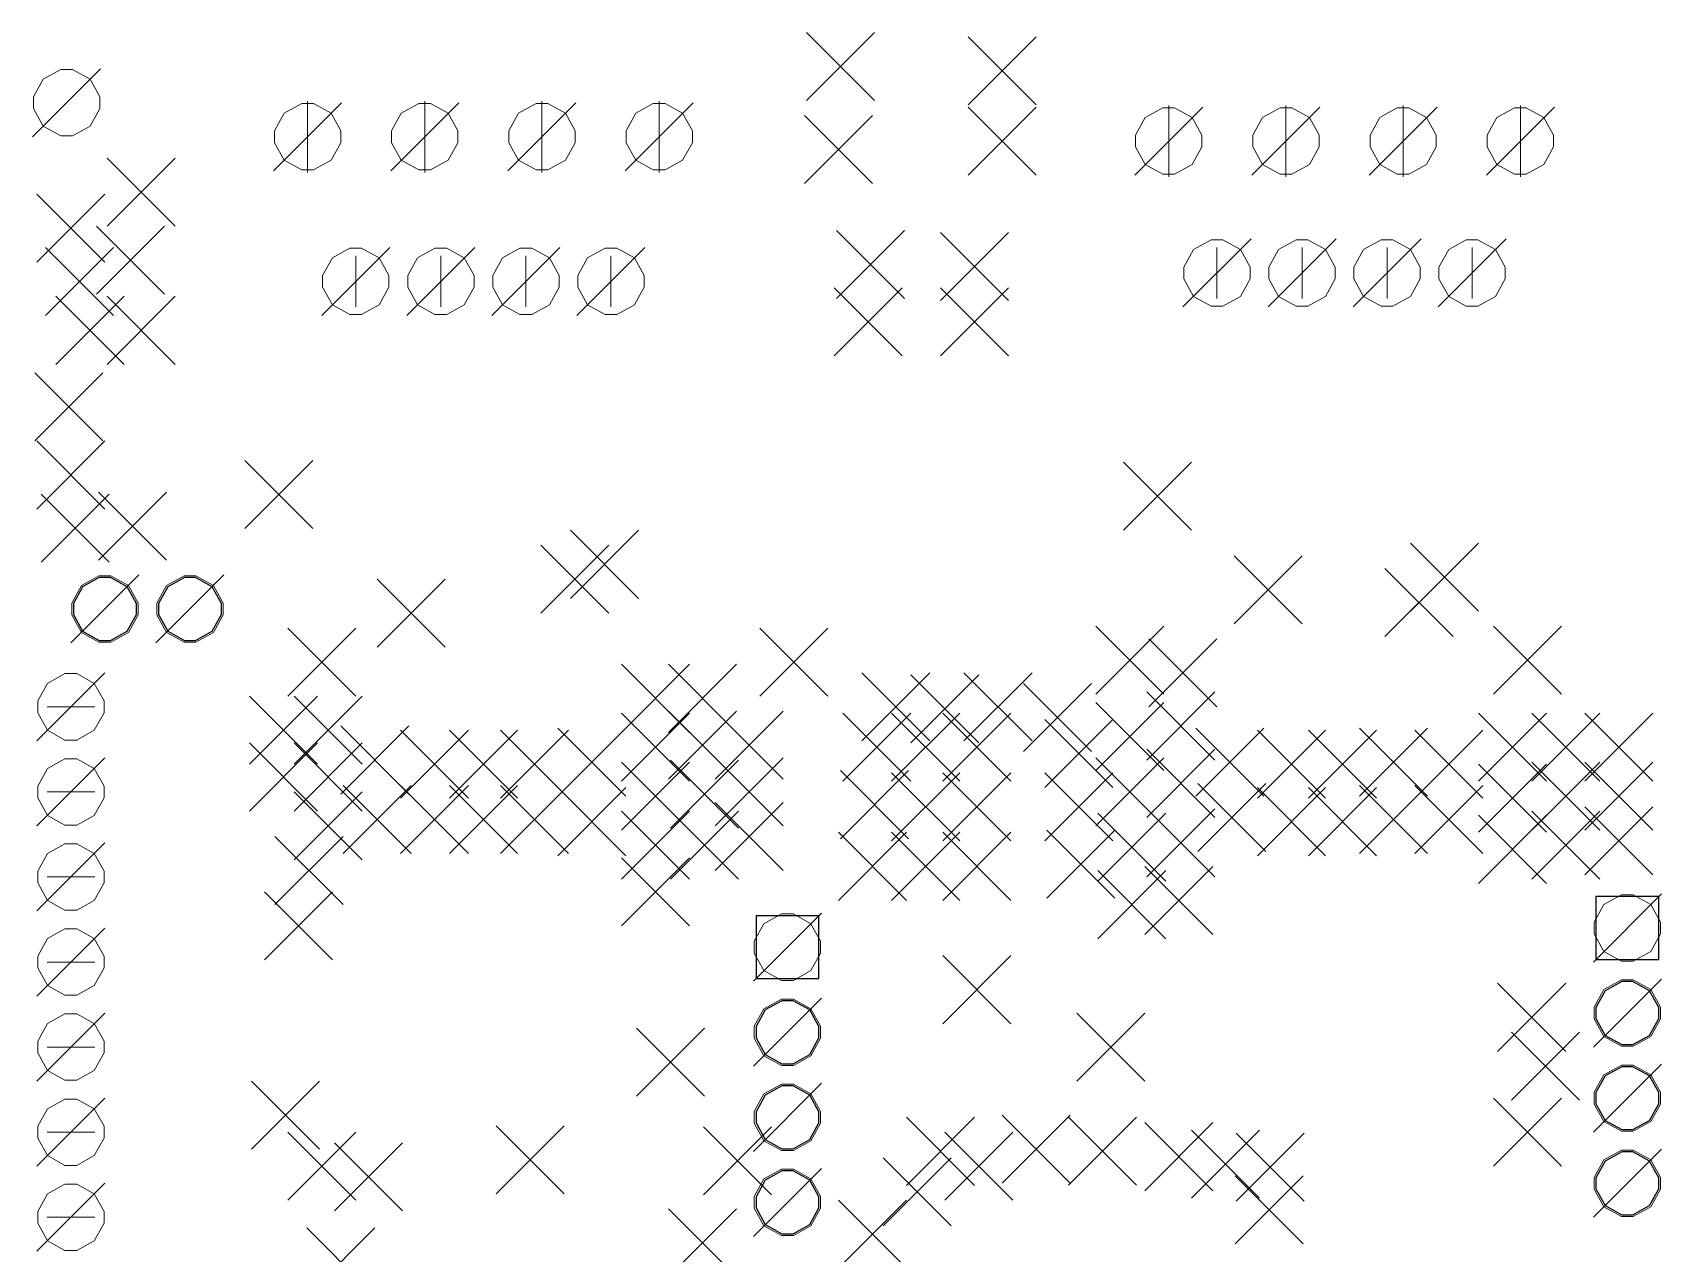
# Model space of a CAD drawing. Header units: millimetres. Extents: x 6 to 132, y 8 to 109.
# Drawn here: x 6.7 to 55.35, y 72.73 to 109.18 of the extents above; entities that cross this region are included whole.
import ezdxf

# ---------------------------------------------------------------- set-up
doc = ezdxf.new("R2010")
doc.units = ezdxf.units.MM
doc.layers.add('SLD-0', color=7, linetype='Continuous')

msp = doc.modelspace()

# ---------------------------------------------------------------- linework, layer by layer
at = {"layer": 'SLD-0', "color": 7, "lineweight": 0}
for p, q in [((29.818, 109.175), (31.851, 107.143)), ((29.818, 107.143), (31.851, 109.175)), ((34.645, 109.047), (36.677, 107.016)), ((34.645, 107.016), (36.677, 109.047)), ((6.704, 106.063), (8.737, 108.095)), ((7.545, 108.07), (7.02, 107.781)), ((7.721, 108.07), (7.545, 108.07)), ((7.895, 108.07), (7.721, 108.07)), ((8.42, 107.781), (7.895, 108.07)), ((7.02, 107.781), (6.73, 107.255)), ((8.711, 107.255), (8.42, 107.781)), ((6.73, 107.255), (6.73, 107.079)), ((6.73, 107.079), (6.73, 106.904)), ((8.711, 107.079), (8.711, 107.255)), ((8.711, 106.904), (8.711, 107.079)), ((13.9, 105.047), (15.933, 107.079)), ((14.741, 107.054), (14.216, 106.765)), ((14.917, 107.054), (14.741, 107.054)), ((14.917, 107.13), (14.917, 104.997)), ((15.091, 107.054), (14.917, 107.054)), ((15.616, 106.765), (15.091, 107.054)), ((17.4, 105.047), (19.433, 107.079)), ((18.241, 107.054), (17.716, 106.765)), ((18.416, 107.054), (18.241, 107.054)), ((18.416, 107.13), (18.416, 104.997)), ((18.591, 107.054), (18.416, 107.054)), ((19.116, 106.765), (18.591, 107.054)), ((20.901, 105.047), (22.932, 107.079)), ((21.74, 107.054), (21.215, 106.765)), ((21.916, 107.054), (21.74, 107.054)), ((21.916, 107.13), (21.916, 104.997)), ((22.091, 107.054), (21.916, 107.054)), ((22.616, 106.765), (22.091, 107.054)), ((24.401, 105.047), (26.432, 107.079)), ((25.24, 107.054), (24.715, 106.765)), ((25.417, 107.054), (25.24, 107.054)), ((25.417, 107.13), (25.417, 104.997)), ((25.592, 107.054), (25.417, 107.054)), ((26.117, 106.765), (25.592, 107.054)), ((6.73, 106.904), (7.02, 106.379)), ((8.42, 106.379), (8.711, 106.904)), ((14.216, 106.765), (13.926, 106.24)), ((15.907, 106.24), (15.616, 106.765)), ((17.716, 106.765), (17.427, 106.24)), ((19.407, 106.24), (19.116, 106.765)), ((21.215, 106.765), (20.926, 106.24)), ((22.907, 106.24), (22.616, 106.765)), ((24.715, 106.765), (24.426, 106.24)), ((26.407, 106.24), (26.117, 106.765)), ((29.755, 106.697), (31.787, 104.666)), ((29.755, 104.666), (31.787, 106.697)), ((34.645, 106.952), (36.677, 104.92)), ((34.645, 104.92), (36.677, 106.952)), ((39.619, 104.92), (41.65, 106.952)), ((39.933, 106.637), (39.643, 106.112)), ((40.458, 106.926), (39.933, 106.637)), ((40.634, 106.926), (40.458, 106.926)), ((40.634, 107.003), (40.634, 104.869)), ((40.809, 106.926), (40.634, 106.926)), ((41.334, 106.637), (40.809, 106.926)), ((41.625, 106.112), (41.334, 106.637)), ((43.118, 104.92), (45.15, 106.952)), ((43.433, 106.637), (43.144, 106.112)), ((43.958, 106.926), (43.433, 106.637)), ((44.134, 106.926), (43.958, 106.926)), ((44.134, 107.003), (44.134, 104.869)), ((44.31, 106.926), (44.134, 106.926)), ((44.835, 106.637), (44.31, 106.926)), ((45.125, 106.112), (44.835, 106.637)), ((46.618, 104.92), (48.65, 106.952)), ((46.933, 106.637), (46.644, 106.112)), ((47.458, 106.926), (46.933, 106.637)), ((47.634, 106.926), (47.458, 106.926)), ((47.634, 107.003), (47.634, 104.869)), ((47.808, 106.926), (47.634, 106.926)), ((48.333, 106.637), (47.808, 106.926)), ((48.624, 106.112), (48.333, 106.637)), ((50.118, 104.92), (52.151, 106.952)), ((50.433, 106.637), (50.144, 106.112)), ((50.958, 106.926), (50.433, 106.637)), ((51.134, 106.926), (50.958, 106.926)), ((51.134, 107.003), (51.134, 104.869)), ((51.308, 106.926), (51.134, 106.926)), ((51.834, 106.637), (51.308, 106.926)), ((52.124, 106.112), (51.834, 106.637)), ((7.02, 106.379), (7.545, 106.088)), ((7.545, 106.088), (7.721, 106.088)), ((7.721, 106.088), (7.895, 106.088)), ((7.895, 106.088), (8.42, 106.379)), ((13.926, 106.24), (13.926, 106.063)), ((13.926, 106.063), (13.926, 105.888)), ((15.907, 106.063), (15.907, 106.24)), ((15.907, 105.888), (15.907, 106.063)), ((17.427, 106.24), (17.427, 106.063)), ((17.427, 106.063), (17.427, 105.888)), ((19.407, 106.063), (19.407, 106.24)), ((19.407, 105.888), (19.407, 106.063)), ((20.926, 106.24), (20.926, 106.063)), ((20.926, 106.063), (20.926, 105.888)), ((22.907, 106.063), (22.907, 106.24)), ((22.907, 105.888), (22.907, 106.063)), ((24.426, 106.24), (24.426, 106.063)), ((24.426, 106.063), (24.426, 105.888)), ((26.407, 106.063), (26.407, 106.24)), ((26.407, 105.888), (26.407, 106.063)), ((39.643, 106.112), (39.643, 105.935)), ((41.625, 105.935), (41.625, 106.112)), ((43.144, 106.112), (43.144, 105.935)), ((45.125, 105.935), (45.125, 106.112)), ((46.644, 106.112), (46.644, 105.935)), ((48.624, 105.935), (48.624, 106.112)), ((50.144, 106.112), (50.144, 105.935)), ((52.124, 105.935), (52.124, 106.112)), ((13.926, 105.888), (14.216, 105.364)), ((15.616, 105.364), (15.907, 105.888)), ((17.427, 105.888), (17.716, 105.364)), ((19.116, 105.364), (19.407, 105.888)), ((20.926, 105.888), (21.215, 105.364)), ((22.616, 105.364), (22.907, 105.888)), ((24.426, 105.888), (24.715, 105.364)), ((26.117, 105.364), (26.407, 105.888)), ((39.643, 105.935), (39.643, 105.762)), ((39.643, 105.762), (39.933, 105.237)), ((41.334, 105.237), (41.625, 105.762)), ((41.625, 105.762), (41.625, 105.935)), ((43.144, 105.935), (43.144, 105.762)), ((43.144, 105.762), (43.433, 105.237)), ((44.835, 105.237), (45.125, 105.762)), ((45.125, 105.762), (45.125, 105.935)), ((46.644, 105.935), (46.644, 105.762)), ((46.644, 105.762), (46.933, 105.237)), ((48.333, 105.237), (48.624, 105.762)), ((48.624, 105.762), (48.624, 105.935)), ((50.144, 105.935), (50.144, 105.762)), ((50.144, 105.762), (50.433, 105.237)), ((51.834, 105.237), (52.124, 105.762)), ((52.124, 105.762), (52.124, 105.935)), ((8.927, 105.428), (10.96, 103.396)), ((8.927, 103.396), (10.96, 105.428)), ((14.216, 105.364), (14.741, 105.073)), ((14.741, 105.073), (14.917, 105.073)), ((14.917, 105.073), (15.091, 105.073)), ((15.091, 105.073), (15.616, 105.364)), ((17.716, 105.364), (18.241, 105.073)), ((18.241, 105.073), (18.416, 105.073)), ((18.416, 105.073), (18.591, 105.073)), ((18.591, 105.073), (19.116, 105.364)), ((21.215, 105.364), (21.74, 105.073)), ((21.74, 105.073), (21.916, 105.073)), ((21.916, 105.073), (22.091, 105.073)), ((22.091, 105.073), (22.616, 105.364)), ((24.715, 105.364), (25.24, 105.073)), ((25.24, 105.073), (25.417, 105.073)), ((25.417, 105.073), (25.592, 105.073)), ((25.592, 105.073), (26.117, 105.364)), ((39.933, 105.237), (40.458, 104.946)), ((40.809, 104.946), (41.334, 105.237)), ((43.433, 105.237), (43.958, 104.946)), ((44.31, 104.946), (44.835, 105.237)), ((46.933, 105.237), (47.458, 104.946)), ((47.808, 104.946), (48.333, 105.237)), ((50.433, 105.237), (50.958, 104.946)), ((51.308, 104.946), (51.834, 105.237)), ((40.458, 104.946), (40.634, 104.946)), ((40.634, 104.946), (40.809, 104.946)), ((43.958, 104.946), (44.134, 104.946)), ((44.134, 104.946), (44.31, 104.946)), ((47.458, 104.946), (47.634, 104.946)), ((47.634, 104.946), (47.808, 104.946)), ((50.958, 104.946), (51.134, 104.946)), ((51.134, 104.946), (51.308, 104.946)), ((6.831, 104.348), (8.864, 102.317)), ((6.831, 102.317), (8.864, 104.348)), ((8.61, 103.396), (10.641, 101.364)), ((8.61, 101.364), (10.641, 103.396)), ((30.708, 103.269), (32.739, 101.238)), ((30.708, 101.238), (32.739, 103.269)), ((33.818, 103.206), (35.851, 101.173)), ((33.818, 101.173), (35.851, 103.206)), ((7.086, 102.76), (9.117, 100.729)), ((7.086, 100.729), (9.117, 102.76)), ((15.34, 100.729), (17.373, 102.76)), ((16.181, 102.736), (15.656, 102.446)), ((16.356, 102.736), (16.181, 102.736)), ((16.531, 102.736), (16.356, 102.736)), ((17.056, 102.446), (16.531, 102.736)), ((17.88, 100.729), (19.913, 102.76)), ((18.721, 102.736), (18.196, 102.446)), ((18.897, 102.736), (18.721, 102.736)), ((19.072, 102.736), (18.897, 102.736)), ((19.597, 102.446), (19.072, 102.736)), ((20.421, 100.729), (22.452, 102.76)), ((21.26, 102.736), (20.735, 102.446)), ((21.437, 102.736), (21.26, 102.736)), ((21.612, 102.736), (21.437, 102.736)), ((22.137, 102.446), (21.612, 102.736)), ((22.961, 100.729), (24.992, 102.76)), ((23.8, 102.736), (23.275, 102.446)), ((23.976, 102.736), (23.8, 102.736)), ((24.151, 102.736), (23.976, 102.736)), ((24.677, 102.446), (24.151, 102.736)), ((41.059, 100.983), (43.09, 103.015)), ((41.373, 102.7), (41.083, 102.175)), ((41.898, 102.989), (41.373, 102.7)), ((42.074, 102.989), (41.898, 102.989)), ((42.249, 102.989), (42.074, 102.989)), ((42.074, 102.76), (42.074, 101.238)), ((42.774, 102.7), (42.249, 102.989)), ((43.065, 102.175), (42.774, 102.7)), ((43.598, 100.983), (45.63, 103.015)), ((43.913, 102.7), (43.623, 102.175)), ((44.438, 102.989), (43.913, 102.7)), ((44.614, 102.989), (44.438, 102.989)), ((44.789, 102.989), (44.614, 102.989)), ((44.614, 102.76), (44.614, 101.238)), ((45.314, 102.7), (44.789, 102.989)), ((45.605, 102.175), (45.314, 102.7)), ((46.138, 100.983), (48.171, 103.015)), ((46.452, 102.7), (46.163, 102.175)), ((46.977, 102.989), (46.452, 102.7)), ((47.154, 102.989), (46.977, 102.989)), ((47.329, 102.989), (47.154, 102.989)), ((47.154, 102.76), (47.154, 101.238)), ((47.854, 102.7), (47.329, 102.989)), ((48.145, 102.175), (47.854, 102.7)), ((48.678, 100.983), (50.71, 103.015)), ((48.993, 102.7), (48.704, 102.175)), ((49.518, 102.989), (48.993, 102.7)), ((49.693, 102.989), (49.518, 102.989)), ((49.868, 102.989), (49.693, 102.989)), ((49.693, 102.76), (49.693, 101.238)), ((50.394, 102.7), (49.868, 102.989)), ((50.684, 102.175), (50.394, 102.7)), ((15.656, 102.446), (15.367, 101.921)), ((16.356, 102.507), (16.356, 100.983)), ((17.347, 101.921), (17.056, 102.446)), ((18.196, 102.446), (17.906, 101.921)), ((18.897, 102.507), (18.897, 100.983)), ((19.888, 101.921), (19.597, 102.446)), ((20.735, 102.446), (20.446, 101.921)), ((21.437, 102.507), (21.437, 100.983)), ((22.428, 101.921), (22.137, 102.446)), ((23.275, 102.446), (22.986, 101.921)), ((23.976, 102.507), (23.976, 100.983)), ((24.967, 101.921), (24.677, 102.446)), ((41.083, 102.175), (41.083, 102)), ((43.065, 102), (43.065, 102.175)), ((43.623, 102.175), (43.623, 102)), ((45.605, 102), (45.605, 102.175)), ((46.163, 102.175), (46.163, 102)), ((48.145, 102), (48.145, 102.175)), ((48.704, 102.175), (48.704, 102)), ((50.684, 102), (50.684, 102.175)), ((15.367, 101.921), (15.367, 101.745)), ((15.367, 101.745), (15.367, 101.57)), ((17.347, 101.745), (17.347, 101.921)), ((17.347, 101.57), (17.347, 101.745)), ((17.906, 101.921), (17.906, 101.745)), ((17.906, 101.745), (17.906, 101.57)), ((19.888, 101.745), (19.888, 101.921)), ((19.888, 101.57), (19.888, 101.745)), ((20.446, 101.921), (20.446, 101.745)), ((20.446, 101.745), (20.446, 101.57)), ((22.428, 101.745), (22.428, 101.921)), ((22.428, 101.57), (22.428, 101.745)), ((22.986, 101.921), (22.986, 101.745)), ((22.986, 101.745), (22.986, 101.57)), ((24.967, 101.745), (24.967, 101.921)), ((24.967, 101.57), (24.967, 101.745)), ((41.083, 102), (41.083, 101.825)), ((41.083, 101.825), (41.373, 101.3)), ((42.774, 101.3), (43.065, 101.825)), ((43.065, 101.825), (43.065, 102)), ((43.623, 102), (43.623, 101.825)), ((43.623, 101.825), (43.913, 101.3)), ((45.314, 101.3), (45.605, 101.825)), ((45.605, 101.825), (45.605, 102)), ((46.163, 102), (46.163, 101.825)), ((46.163, 101.825), (46.452, 101.3)), ((47.854, 101.3), (48.145, 101.825)), ((48.145, 101.825), (48.145, 102)), ((48.704, 102), (48.704, 101.825)), ((48.704, 101.825), (48.993, 101.3)), ((50.394, 101.3), (50.684, 101.825)), ((50.684, 101.825), (50.684, 102)), ((7.403, 101.301), (9.435, 99.269)), ((7.403, 99.269), (9.435, 101.301)), ((8.927, 101.301), (10.96, 99.269)), ((8.927, 99.269), (10.96, 101.301)), ((15.367, 101.57), (15.656, 101.045)), ((17.056, 101.045), (17.347, 101.57)), ((17.906, 101.57), (18.196, 101.045)), ((19.597, 101.045), (19.888, 101.57)), ((20.446, 101.57), (20.735, 101.045)), ((22.137, 101.045), (22.428, 101.57)), ((22.986, 101.57), (23.275, 101.045)), ((24.677, 101.045), (24.967, 101.57)), ((30.643, 101.555), (32.676, 99.522)), ((30.643, 99.522), (32.676, 101.555)), ((33.818, 101.555), (35.851, 99.522)), ((33.818, 99.522), (35.851, 101.555)), ((41.373, 101.3), (41.898, 101.009)), ((42.249, 101.009), (42.774, 101.3)), ((43.913, 101.3), (44.438, 101.009)), ((44.789, 101.009), (45.314, 101.3)), ((46.452, 101.3), (46.977, 101.009)), ((47.329, 101.009), (47.854, 101.3)), ((48.993, 101.3), (49.518, 101.009)), ((49.868, 101.009), (50.394, 101.3)), ((15.656, 101.045), (16.181, 100.754)), ((16.181, 100.754), (16.356, 100.754)), ((16.356, 100.754), (16.531, 100.754)), ((16.531, 100.754), (17.056, 101.045)), ((18.196, 101.045), (18.721, 100.754)), ((18.721, 100.754), (18.897, 100.754)), ((18.897, 100.754), (19.072, 100.754)), ((19.072, 100.754), (19.597, 101.045)), ((20.735, 101.045), (21.26, 100.754)), ((21.26, 100.754), (21.437, 100.754)), ((21.437, 100.754), (21.612, 100.754)), ((21.612, 100.754), (22.137, 101.045)), ((23.275, 101.045), (23.8, 100.754)), ((23.8, 100.754), (23.976, 100.754)), ((23.976, 100.754), (24.151, 100.754)), ((24.151, 100.754), (24.677, 101.045)), ((41.898, 101.009), (42.074, 101.009)), ((42.074, 101.009), (42.249, 101.009)), ((44.438, 101.009), (44.614, 101.009)), ((44.614, 101.009), (44.789, 101.009)), ((46.977, 101.009), (47.154, 101.009)), ((47.154, 101.009), (47.329, 101.009)), ((49.518, 101.009), (49.693, 101.009)), ((49.693, 101.009), (49.868, 101.009)), ((6.768, 99.015), (8.8, 96.982)), ((6.768, 96.982), (8.8, 99.015)), ((6.831, 96.982), (8.864, 94.951)), ((6.831, 94.951), (8.864, 96.982)), ((13.038, 96.397), (15.07, 94.365)), ((13.038, 94.365), (15.07, 96.397)), ((39.28, 96.347), (41.312, 94.316)), ((39.28, 94.316), (41.312, 96.347)), ((6.959, 95.395), (8.99, 93.363)), ((6.959, 93.363), (8.99, 95.395)), ((8.673, 95.458), (10.705, 93.427)), ((8.673, 93.427), (10.705, 95.458)), ((22.771, 94.316), (24.802, 92.283)), ((22.771, 92.283), (24.802, 94.316)), ((47.853, 93.934), (49.885, 91.903)), ((47.853, 91.903), (49.885, 93.934)), ((21.88, 93.871), (23.913, 91.839)), ((21.88, 91.839), (23.913, 93.871)), ((42.583, 93.554), (44.614, 91.521)), ((42.583, 91.521), (44.614, 93.554)), ((7.848, 90.951), (9.879, 92.982)), ((8.687, 92.957), (8.162, 92.668)), ((8.864, 92.957), (8.687, 92.957)), ((9.039, 92.957), (8.864, 92.957)), ((9.564, 92.668), (9.039, 92.957)), ((10.388, 90.951), (12.42, 92.982)), ((11.227, 92.957), (10.702, 92.668)), ((11.403, 92.957), (11.227, 92.957)), ((11.578, 92.957), (11.403, 92.957)), ((12.103, 92.668), (11.578, 92.957)), ((47.09, 93.172), (49.123, 91.141)), ((47.09, 91.141), (49.123, 93.172)), ((8.162, 92.668), (7.873, 92.142)), ((9.854, 92.142), (9.564, 92.668)), ((10.702, 92.668), (10.412, 92.142)), ((12.394, 92.142), (12.103, 92.668)), ((16.991, 92.855), (19.024, 90.822)), ((16.991, 90.822), (19.024, 92.855)), ((7.873, 92.142), (7.873, 91.966)), ((7.873, 91.966), (7.873, 91.791)), ((9.854, 91.966), (9.854, 92.142)), ((9.854, 91.791), (9.854, 91.966)), ((10.412, 92.142), (10.412, 91.966)), ((10.412, 91.966), (10.412, 91.791)), ((12.394, 91.966), (12.394, 92.142)), ((12.394, 91.791), (12.394, 91.966)), ((7.873, 91.791), (8.162, 91.266)), ((9.564, 91.266), (9.854, 91.791)), ((10.412, 91.791), (10.702, 91.266)), ((12.103, 91.266), (12.394, 91.791)), ((38.454, 91.458), (40.487, 89.426)), ((38.454, 89.426), (40.487, 91.458)), ((50.329, 91.458), (52.361, 89.426)), ((50.329, 89.426), (52.361, 91.458)), ((8.162, 91.266), (8.687, 90.975)), ((8.687, 90.975), (8.864, 90.975)), ((8.864, 90.975), (9.039, 90.975)), ((9.039, 90.975), (9.564, 91.266)), ((10.702, 91.266), (11.227, 90.975)), ((11.227, 90.975), (11.403, 90.975)), ((11.403, 90.975), (11.578, 90.975)), ((11.578, 90.975), (12.103, 91.266)), ((14.325, 91.394), (16.356, 89.363)), ((14.325, 89.363), (16.356, 91.394)), ((28.422, 91.394), (30.453, 89.363)), ((28.422, 89.363), (30.453, 91.394)), ((40.042, 91.077), (42.074, 89.045)), ((40.042, 89.045), (42.074, 91.077)), ((6.831, 88.029), (8.864, 90.06)), ((7.672, 90.036), (7.146, 89.746)), ((7.848, 90.036), (7.672, 90.036)), ((8.023, 90.036), (7.848, 90.036)), ((8.548, 89.746), (8.023, 90.036)), ((24.293, 90.315), (26.326, 88.283)), ((24.293, 88.283), (26.326, 90.315)), ((25.691, 90.315), (27.723, 88.283)), ((25.691, 88.283), (27.723, 90.315)), ((31.47, 90.06), (33.502, 88.029)), ((31.47, 88.029), (33.502, 90.06)), ((32.93, 89.997), (34.962, 87.966)), ((32.93, 87.966), (34.962, 89.997)), ((34.517, 90.06), (36.55, 88.029)), ((34.517, 88.029), (36.55, 90.06)), ((7.146, 89.746), (6.857, 89.221)), ((8.839, 89.221), (8.548, 89.746)), ((36.296, 89.744), (38.328, 87.712)), ((36.296, 87.712), (38.328, 89.744)), ((6.857, 89.221), (6.857, 89.045)), ((6.857, 89.045), (6.857, 88.87)), ((7.137, 89.045), (8.559, 89.045)), ((8.839, 89.045), (8.839, 89.221)), ((8.839, 88.87), (8.839, 89.045)), ((13.181, 89.363), (15.214, 87.331)), ((13.181, 87.331), (15.214, 89.363)), ((14.515, 89.363), (16.547, 87.331)), ((14.515, 87.331), (16.547, 89.363)), ((38.454, 89.172), (40.487, 87.14)), ((38.454, 87.14), (40.487, 89.172)), ((39.978, 89.49), (42.011, 87.457)), ((39.978, 87.457), (42.011, 89.49)), ((6.857, 88.87), (7.146, 88.345)), ((8.548, 88.345), (8.839, 88.87)), ((24.293, 88.855), (26.326, 86.822)), ((24.293, 86.822), (26.326, 88.855)), ((25.691, 88.918), (27.723, 86.885)), ((25.691, 86.885), (27.723, 88.918)), ((27.088, 88.918), (29.121, 86.885)), ((27.088, 86.885), (29.121, 88.918)), ((30.898, 88.855), (32.93, 86.822)), ((30.898, 86.822), (32.93, 88.855)), ((32.359, 88.855), (34.39, 86.822)), ((32.359, 86.822), (34.39, 88.855)), ((33.883, 88.855), (35.915, 86.822)), ((33.883, 86.822), (35.915, 88.855)), ((36.93, 88.664), (38.963, 86.632)), ((36.93, 86.632), (38.963, 88.664)), ((49.885, 88.855), (51.916, 86.822)), ((49.885, 86.822), (51.916, 88.855)), ((51.472, 88.855), (53.504, 86.822)), ((51.472, 86.822), (53.504, 88.855)), ((53.06, 88.855), (55.091, 86.822)), ((53.06, 86.822), (55.091, 88.855)), ((7.146, 88.345), (7.672, 88.054)), ((7.672, 88.054), (7.848, 88.054)), ((7.848, 88.054), (8.023, 88.054)), ((8.023, 88.054), (8.548, 88.345)), ((15.912, 88.473), (17.943, 86.442)), ((15.912, 86.442), (17.943, 88.473)), ((17.69, 88.346), (19.722, 86.315)), ((17.69, 86.315), (19.722, 88.346)), ((19.151, 88.346), (21.183, 86.315)), ((19.151, 86.315), (21.183, 88.346)), ((20.675, 88.346), (22.706, 86.315)), ((20.675, 86.315), (22.706, 88.346)), ((22.389, 88.409), (24.422, 86.378)), ((22.389, 86.378), (24.422, 88.409)), ((41.439, 88.409), (43.472, 86.378)), ((41.439, 86.378), (43.472, 88.409)), ((43.28, 88.346), (45.313, 86.315)), ((43.28, 86.315), (45.313, 88.346)), ((44.804, 88.346), (46.837, 86.315)), ((44.804, 86.315), (46.837, 88.346)), ((46.328, 88.409), (48.361, 86.378)), ((46.328, 86.378), (48.361, 88.409)), ((47.979, 88.346), (50.012, 86.315)), ((47.979, 86.315), (50.012, 88.346)), ((13.181, 87.966), (15.214, 85.933)), ((13.181, 85.933), (15.214, 87.966)), ((14.515, 87.966), (16.547, 85.933)), ((14.515, 85.933), (16.547, 87.966)), ((39.978, 87.776), (42.011, 85.743)), ((39.978, 85.743), (42.011, 87.776)), ((6.831, 85.489), (8.864, 87.521)), ((7.146, 87.206), (6.857, 86.681)), ((7.672, 87.496), (7.146, 87.206)), ((7.848, 87.496), (7.672, 87.496)), ((8.023, 87.496), (7.848, 87.496)), ((8.548, 87.206), (8.023, 87.496)), ((8.839, 86.681), (8.548, 87.206)), ((24.293, 87.394), (26.326, 85.363)), ((24.293, 85.363), (26.326, 87.394)), ((25.754, 87.457), (27.787, 85.426)), ((25.754, 85.426), (27.787, 87.457)), ((27.088, 87.521), (29.121, 85.489)), ((27.088, 85.489), (29.121, 87.521)), ((30.835, 87.14), (32.866, 85.108)), ((30.835, 85.108), (32.866, 87.14)), ((32.359, 87.077), (34.39, 85.044)), ((32.359, 85.044), (34.39, 87.077)), ((33.883, 87.077), (35.915, 85.044)), ((33.883, 85.044), (35.915, 87.077)), ((36.93, 87.077), (38.963, 85.044)), ((36.93, 85.044), (38.963, 87.077)), ((38.454, 87.521), (40.487, 85.489)), ((38.454, 85.489), (40.487, 87.521)), ((49.885, 87.331), (51.916, 85.298)), ((49.885, 85.298), (51.916, 87.331)), ((51.472, 87.394), (53.504, 85.363)), ((51.472, 85.363), (53.504, 87.394)), ((53.06, 87.394), (55.091, 85.363)), ((53.06, 85.363), (55.091, 87.394)), ((6.857, 86.681), (6.857, 86.505)), ((8.839, 86.505), (8.839, 86.681)), ((15.976, 86.695), (18.008, 84.664)), ((15.976, 84.664), (18.008, 86.695)), ((17.69, 86.695), (19.722, 84.664)), ((17.69, 84.664), (19.722, 86.695)), ((19.151, 86.695), (21.183, 84.664)), ((19.151, 84.664), (21.183, 86.695)), ((20.675, 86.695), (22.706, 84.664)), ((20.675, 84.664), (22.706, 86.695)), ((22.389, 86.632), (24.422, 84.601)), ((22.389, 84.601), (24.422, 86.632)), ((41.503, 86.759), (43.535, 84.727)), ((41.503, 84.727), (43.535, 86.759)), ((43.28, 86.632), (45.313, 84.601)), ((43.28, 84.601), (45.313, 86.632)), ((44.804, 86.632), (46.837, 84.601)), ((44.804, 84.601), (46.837, 86.632)), ((46.328, 86.695), (48.361, 84.664)), ((46.328, 84.664), (48.361, 86.695)), ((47.979, 86.695), (50.012, 84.664)), ((47.979, 84.664), (50.012, 86.695)), ((6.857, 86.505), (6.857, 86.33)), ((6.857, 86.33), (7.146, 85.805)), ((7.137, 86.505), (8.559, 86.505)), ((8.548, 85.805), (8.839, 86.33)), ((8.839, 86.33), (8.839, 86.505)), ((14.515, 86.505), (16.547, 84.472)), ((14.515, 84.472), (16.547, 86.505)), ((27.088, 86.188), (29.121, 84.156)), ((27.088, 84.156), (29.121, 86.188)), ((7.146, 85.805), (7.672, 85.514)), ((8.023, 85.514), (8.548, 85.805)), ((24.293, 85.933), (26.326, 83.902)), ((24.293, 83.902), (26.326, 85.933)), ((25.754, 85.933), (27.787, 83.902)), ((25.754, 83.902), (27.787, 85.933)), ((38.518, 85.87), (40.55, 83.838)), ((38.518, 83.838), (40.55, 85.87)), ((39.978, 85.997), (42.011, 83.965)), ((39.978, 83.965), (42.011, 85.997)), ((49.885, 85.806), (51.916, 83.775)), ((49.885, 83.775), (51.916, 85.806)), ((51.472, 85.933), (53.504, 83.902)), ((51.472, 83.902), (53.504, 85.933)), ((53.06, 86.06), (55.091, 84.029)), ((53.06, 84.029), (55.091, 86.06)), ((7.672, 85.514), (7.848, 85.514)), ((7.848, 85.514), (8.023, 85.514)), ((13.943, 85.171), (15.976, 83.14)), ((13.943, 83.14), (15.976, 85.171)), ((30.772, 85.298), (32.803, 83.267)), ((30.772, 83.267), (32.803, 85.298)), ((32.359, 85.298), (34.39, 83.267)), ((32.359, 83.267), (34.39, 85.298)), ((33.883, 85.298), (35.915, 83.267)), ((33.883, 83.267), (35.915, 85.298)), ((36.993, 85.363), (39.026, 83.33)), ((36.993, 83.33), (39.026, 85.363)), ((6.831, 82.95), (8.864, 84.981)), ((7.146, 84.667), (6.857, 84.142)), ((7.672, 84.956), (7.146, 84.667)), ((7.848, 84.956), (7.672, 84.956)), ((8.023, 84.956), (7.848, 84.956)), ((8.548, 84.667), (8.023, 84.956)), ((8.839, 84.142), (8.548, 84.667)), ((24.293, 84.537), (26.326, 82.505)), ((24.293, 82.505), (26.326, 84.537)), ((38.518, 84.156), (40.55, 82.123)), ((38.518, 82.123), (40.55, 84.156)), ((39.915, 84.282), (41.947, 82.251)), ((39.915, 82.251), (41.947, 84.282)), ((6.857, 84.142), (6.857, 83.965)), ((6.857, 83.965), (6.857, 83.79)), ((6.857, 83.79), (7.146, 83.265)), ((7.137, 83.965), (8.559, 83.965)), ((8.548, 83.265), (8.839, 83.79)), ((8.839, 83.965), (8.839, 84.142)), ((8.839, 83.79), (8.839, 83.965)), ((7.146, 83.265), (7.672, 82.974)), ((8.023, 82.974), (8.548, 83.265)), ((13.626, 83.52), (15.659, 81.489)), ((13.626, 81.489), (15.659, 83.52)), ((53.314, 81.426), (55.346, 83.457)), ((54.153, 83.432), (53.628, 83.143)), ((54.329, 83.432), (54.153, 83.432)), ((54.504, 83.432), (54.329, 83.432)), ((55.029, 83.143), (54.504, 83.432)), ((7.672, 82.974), (7.848, 82.974)), ((7.848, 82.974), (8.023, 82.974)), ((28.231, 80.854), (30.263, 82.885)), ((29.071, 82.86), (28.546, 82.571)), ((29.248, 82.86), (29.071, 82.86)), ((29.423, 82.86), (29.248, 82.86)), ((29.948, 82.571), (29.423, 82.86)), ((53.628, 83.143), (53.338, 82.617)), ((55.32, 82.617), (55.029, 83.143)), ((6.831, 80.409), (8.864, 82.441)), ((7.672, 82.415), (7.146, 82.126)), ((7.848, 82.415), (7.672, 82.415)), ((8.023, 82.415), (7.848, 82.415)), ((8.548, 82.126), (8.023, 82.415)), ((28.546, 82.571), (28.257, 82.046)), ((30.238, 82.046), (29.948, 82.571)), ((53.338, 82.617), (53.338, 82.441)), ((53.338, 82.441), (53.338, 82.266)), ((53.338, 82.266), (53.628, 81.741)), ((55.029, 81.741), (55.32, 82.266)), ((55.32, 82.441), (55.32, 82.617)), ((55.32, 82.266), (55.32, 82.441)), ((7.146, 82.126), (6.857, 81.601)), ((8.839, 81.601), (8.548, 82.126)), ((28.257, 82.046), (28.257, 81.869)), ((28.257, 81.869), (28.257, 81.694)), ((30.238, 81.869), (30.238, 82.046)), ((30.238, 81.694), (30.238, 81.869)), ((53.628, 81.741), (54.153, 81.45)), ((54.504, 81.45), (55.029, 81.741)), ((6.857, 81.601), (6.857, 81.426)), ((6.857, 81.426), (6.857, 81.25)), ((6.857, 81.25), (7.146, 80.726)), ((7.137, 81.426), (8.559, 81.426)), ((8.548, 80.726), (8.839, 81.25)), ((8.839, 81.426), (8.839, 81.601)), ((8.839, 81.25), (8.839, 81.426)), ((28.257, 81.694), (28.546, 81.169)), ((29.948, 81.169), (30.238, 81.694)), ((33.883, 81.616), (35.915, 79.583)), ((33.883, 79.583), (35.915, 81.616)), ((54.153, 81.45), (54.329, 81.45)), ((54.329, 81.45), (54.504, 81.45)), ((28.546, 81.169), (29.071, 80.878)), ((29.071, 80.878), (29.248, 80.878)), ((29.248, 80.878), (29.423, 80.878)), ((29.423, 80.878), (29.948, 81.169)), ((50.455, 80.79), (52.488, 78.758)), ((50.455, 78.758), (52.488, 80.79)), ((53.314, 78.884), (55.346, 80.917)), ((54.153, 80.892), (53.628, 80.603)), ((54.329, 80.892), (54.153, 80.892)), ((54.504, 80.892), (54.329, 80.892)), ((55.029, 80.603), (54.504, 80.892)), ((7.146, 80.726), (7.672, 80.435)), ((7.672, 80.435), (7.848, 80.435)), ((7.848, 80.435), (8.023, 80.435)), ((8.023, 80.435), (8.548, 80.726)), ((28.231, 78.314), (30.263, 80.345)), ((29.071, 80.32), (28.546, 80.031)), ((29.248, 80.32), (29.071, 80.32)), ((29.423, 80.32), (29.248, 80.32)), ((29.948, 80.031), (29.423, 80.32)), ((53.628, 80.603), (53.338, 80.078)), ((55.32, 80.078), (55.029, 80.603)), ((6.831, 77.869), (8.864, 79.901)), ((7.672, 79.875), (7.146, 79.586)), ((7.848, 79.875), (7.672, 79.875)), ((8.023, 79.875), (7.848, 79.875)), ((8.548, 79.586), (8.023, 79.875)), ((28.546, 80.031), (28.257, 79.506)), ((30.238, 79.506), (29.948, 80.031)), ((37.884, 79.901), (39.915, 77.869)), ((37.884, 77.869), (39.915, 79.901)), ((53.338, 80.078), (53.338, 79.901)), ((53.338, 79.901), (53.338, 79.726)), ((55.32, 79.901), (55.32, 80.078)), ((55.32, 79.726), (55.32, 79.901)), ((7.146, 79.586), (6.857, 79.061)), ((8.839, 79.061), (8.548, 79.586)), ((24.739, 79.456), (26.771, 77.425)), ((24.739, 77.425), (26.771, 79.456)), ((28.257, 79.506), (28.257, 79.33)), ((28.257, 79.33), (28.257, 79.155)), ((30.238, 79.33), (30.238, 79.506)), ((30.238, 79.155), (30.238, 79.33)), ((50.869, 79.33), (52.902, 77.297)), ((50.869, 77.297), (52.902, 79.33)), ((53.338, 79.726), (53.628, 79.202)), ((55.029, 79.202), (55.32, 79.726)), ((6.857, 79.061), (6.857, 78.884)), ((6.857, 78.884), (6.857, 78.711)), ((7.137, 78.884), (8.559, 78.884)), ((8.839, 78.884), (8.839, 79.061)), ((8.839, 78.711), (8.839, 78.884)), ((28.257, 79.155), (28.546, 78.63)), ((29.948, 78.63), (30.238, 79.155)), ((53.628, 79.202), (54.153, 78.911)), ((54.153, 78.911), (54.329, 78.911)), ((54.329, 78.911), (54.504, 78.911)), ((54.504, 78.911), (55.029, 79.202)), ((6.857, 78.711), (7.146, 78.186)), ((8.548, 78.186), (8.839, 78.711)), ((28.546, 78.63), (29.071, 78.339)), ((29.071, 78.339), (29.248, 78.339)), ((29.248, 78.339), (29.423, 78.339)), ((29.423, 78.339), (29.948, 78.63)), ((53.314, 76.345), (55.346, 78.377)), ((54.153, 78.351), (53.628, 78.062)), ((54.329, 78.351), (54.153, 78.351)), ((54.504, 78.351), (54.329, 78.351)), ((55.029, 78.062), (54.504, 78.351)), ((7.146, 78.186), (7.672, 77.895)), ((7.672, 77.895), (7.848, 77.895)), ((7.848, 77.895), (8.023, 77.895)), ((8.023, 77.895), (8.548, 78.186)), ((13.246, 77.869), (15.277, 75.838)), ((13.246, 75.838), (15.277, 77.869)), ((53.628, 78.062), (53.338, 77.537)), ((55.32, 77.537), (55.029, 78.062)), ((6.831, 75.329), (8.864, 77.36)), ((28.231, 75.773), (30.263, 77.806)), ((28.546, 77.491), (28.257, 76.966)), ((29.071, 77.78), (28.546, 77.491)), ((29.248, 77.78), (29.071, 77.78)), ((29.423, 77.78), (29.248, 77.78)), ((29.948, 77.491), (29.423, 77.78)), ((30.238, 76.966), (29.948, 77.491)), ((50.329, 77.36), (52.361, 75.329)), ((50.329, 75.329), (52.361, 77.36)), ((53.338, 77.537), (53.338, 77.36)), ((53.338, 77.36), (53.338, 77.187)), ((55.32, 77.36), (55.32, 77.537)), ((55.32, 77.187), (55.32, 77.36)), ((7.146, 77.046), (6.857, 76.521)), ((7.672, 77.336), (7.146, 77.046)), ((7.848, 77.336), (7.672, 77.336)), ((8.023, 77.336), (7.848, 77.336)), ((8.548, 77.046), (8.023, 77.336)), ((8.839, 76.521), (8.548, 77.046)), ((28.257, 76.966), (28.257, 76.79)), ((30.238, 76.79), (30.238, 76.966)), ((53.338, 77.187), (53.628, 76.662)), ((55.029, 76.662), (55.32, 77.187)), ((6.857, 76.521), (6.857, 76.345)), ((8.839, 76.345), (8.839, 76.521)), ((20.544, 76.536), (22.576, 74.505)), ((20.544, 74.505), (22.576, 76.536)), ((26.742, 76.506), (28.773, 74.475)), ((26.742, 74.475), (28.773, 76.506)), ((28.257, 76.79), (28.257, 76.615)), ((28.257, 76.615), (28.546, 76.09)), ((29.948, 76.09), (30.238, 76.615)), ((30.238, 76.615), (30.238, 76.79)), ((32.803, 76.79), (34.835, 74.757)), ((32.803, 74.757), (34.835, 76.79)), ((35.661, 76.853), (37.692, 74.821)), ((35.661, 74.821), (37.692, 76.853)), ((37.641, 76.795), (39.674, 74.764)), ((37.641, 74.764), (39.674, 76.795)), ((39.915, 76.632), (41.947, 74.599)), ((39.915, 74.599), (41.947, 76.632)), ((41.312, 76.408), (43.343, 74.377)), ((41.312, 74.377), (43.343, 76.408)), ((53.628, 76.662), (54.153, 76.371)), ((54.153, 76.371), (54.329, 76.371)), ((54.329, 76.371), (54.504, 76.371)), ((54.504, 76.371), (55.029, 76.662)), ((6.857, 76.345), (6.857, 76.17)), ((6.857, 76.17), (7.146, 75.645)), ((7.137, 76.345), (8.559, 76.345)), ((8.548, 75.645), (8.839, 76.17)), ((8.839, 76.17), (8.839, 76.345)), ((14.325, 76.345), (16.356, 74.313)), ((14.325, 74.313), (16.356, 76.345)), ((15.722, 76.028), (17.753, 73.995)), ((15.722, 73.995), (17.753, 76.028)), ((28.546, 76.09), (29.071, 75.799)), ((29.423, 75.799), (29.948, 76.09)), ((33.947, 76.345), (35.978, 74.313)), ((33.947, 74.313), (35.978, 76.345)), ((42.646, 76.313), (44.678, 74.282)), ((42.646, 74.282), (44.678, 76.313)), ((7.146, 75.645), (7.672, 75.354)), ((8.023, 75.354), (8.548, 75.645)), ((29.071, 75.799), (29.248, 75.799)), ((29.248, 75.799), (29.423, 75.799)), ((32.104, 75.583), (34.137, 73.551)), ((32.104, 73.551), (34.137, 75.583)), ((53.314, 73.805), (55.346, 75.838)), ((53.628, 75.522), (53.338, 74.997)), ((54.153, 75.811), (53.628, 75.522)), ((54.329, 75.811), (54.153, 75.811)), ((54.504, 75.811), (54.329, 75.811)), ((55.029, 75.522), (54.504, 75.811)), ((55.32, 74.997), (55.029, 75.522)), ((7.672, 75.354), (7.848, 75.354)), ((7.848, 75.354), (8.023, 75.354)), ((28.231, 73.233), (30.263, 75.266)), ((28.546, 74.95), (28.257, 74.425)), ((29.071, 75.239), (28.546, 74.95)), ((29.248, 75.239), (29.071, 75.239)), ((29.423, 75.239), (29.248, 75.239)), ((29.948, 74.95), (29.423, 75.239)), ((30.238, 74.425), (29.948, 74.95)), ((42.615, 75.044), (44.646, 73.011)), ((42.615, 73.011), (44.646, 75.044)), ((53.338, 74.997), (53.338, 74.821)), ((55.32, 74.821), (55.32, 74.997)), ((6.831, 72.789), (8.864, 74.821)), ((7.146, 74.506), (6.857, 73.981)), ((7.672, 74.796), (7.146, 74.506)), ((7.848, 74.796), (7.672, 74.796)), ((8.023, 74.796), (7.848, 74.796)), ((8.548, 74.506), (8.023, 74.796)), ((8.839, 73.981), (8.548, 74.506)), ((28.257, 74.425), (28.257, 74.25)), ((30.238, 74.25), (30.238, 74.425)), ((53.338, 74.821), (53.338, 74.646)), ((53.338, 74.646), (53.628, 74.12)), ((55.029, 74.12), (55.32, 74.646)), ((55.32, 74.646), (55.32, 74.821)), ((6.857, 73.981), (6.857, 73.805)), ((8.839, 73.805), (8.839, 73.981)), ((25.691, 74.059), (27.723, 72.027)), ((25.691, 72.027), (27.723, 74.059)), ((28.257, 74.25), (28.257, 74.075)), ((28.257, 74.075), (28.546, 73.55)), ((29.948, 73.55), (30.238, 74.075)), ((30.238, 74.075), (30.238, 74.25)), ((30.772, 74.313), (32.803, 72.281)), ((30.772, 72.281), (32.803, 74.313)), ((53.628, 74.12), (54.153, 73.83)), ((54.504, 73.83), (55.029, 74.12)), ((6.857, 73.805), (6.857, 73.63)), ((6.857, 73.63), (7.146, 73.105)), ((7.137, 73.805), (8.559, 73.805)), ((8.548, 73.105), (8.839, 73.63)), ((8.839, 73.63), (8.839, 73.805)), ((14.897, 73.488), (16.928, 71.456)), ((14.897, 71.456), (16.928, 73.488)), ((28.546, 73.55), (29.071, 73.259)), ((29.423, 73.259), (29.948, 73.55)), ((54.153, 73.83), (54.329, 73.83)), ((54.329, 73.83), (54.504, 73.83)), ((7.146, 73.105), (7.672, 72.814)), ((8.023, 72.814), (8.548, 73.105)), ((29.071, 73.259), (29.248, 73.259)), ((29.248, 73.259), (29.423, 73.259)), ((7.672, 72.814), (7.848, 72.814)), ((7.848, 72.814), (8.023, 72.814))]:
    msp.add_line(p, q, dxfattribs=at)
at = {"layer": 'SLD-0', "color": 7}
for p, q in [((8.199, 92.63), (7.924, 92.133)), ((8.697, 92.906), (8.199, 92.63)), ((8.864, 92.906), (8.697, 92.906)), ((9.029, 92.906), (8.864, 92.906)), ((9.528, 92.63), (9.029, 92.906)), ((9.803, 92.133), (9.528, 92.63)), ((10.739, 92.63), (10.463, 92.133)), ((11.237, 92.906), (10.739, 92.63)), ((11.403, 92.906), (11.237, 92.906)), ((11.569, 92.906), (11.403, 92.906)), ((12.067, 92.63), (11.569, 92.906)), ((12.343, 92.133), (12.067, 92.63)), ((7.924, 92.133), (7.924, 91.966)), ((7.924, 91.966), (7.924, 91.801)), ((9.803, 91.966), (9.803, 92.133)), ((9.803, 91.801), (9.803, 91.966)), ((10.463, 92.133), (10.463, 91.966)), ((10.463, 91.966), (10.463, 91.801)), ((12.343, 91.966), (12.343, 92.133)), ((12.343, 91.801), (12.343, 91.966)), ((7.924, 91.801), (8.199, 91.302)), ((9.528, 91.302), (9.803, 91.801)), ((10.463, 91.801), (10.739, 91.302)), ((12.067, 91.302), (12.343, 91.801)), ((8.199, 91.302), (8.697, 91.026)), ((8.697, 91.026), (8.864, 91.026)), ((8.864, 91.026), (9.029, 91.026)), ((9.029, 91.026), (9.528, 91.302)), ((10.739, 91.302), (11.237, 91.026)), ((11.237, 91.026), (11.403, 91.026)), ((11.403, 91.026), (11.569, 91.026)), ((11.569, 91.026), (12.067, 91.302)), ((55.269, 83.381), (53.389, 83.381)), ((53.389, 83.381), (53.389, 81.501)), ((55.269, 81.501), (55.269, 83.381)), ((30.187, 82.809), (28.308, 82.809)), ((28.308, 82.809), (28.308, 80.929)), ((30.187, 80.929), (30.187, 82.809)), ((53.389, 81.501), (55.269, 81.501)), ((28.308, 80.929), (30.187, 80.929)), ((54.162, 80.841), (53.665, 80.566)), ((54.329, 80.841), (54.162, 80.841)), ((54.495, 80.841), (54.329, 80.841)), ((54.994, 80.566), (54.495, 80.841)), ((29.081, 80.269), (28.583, 79.994)), ((29.248, 80.269), (29.081, 80.269)), ((29.413, 80.269), (29.248, 80.269)), ((29.912, 79.994), (29.413, 80.269)), ((53.665, 80.566), (53.389, 80.068)), ((55.269, 80.068), (54.994, 80.566)), ((28.583, 79.994), (28.308, 79.496)), ((30.187, 79.496), (29.912, 79.994)), ((53.389, 80.068), (53.389, 79.901)), ((53.389, 79.901), (53.389, 79.736)), ((55.269, 79.901), (55.269, 80.068)), ((55.269, 79.736), (55.269, 79.901)), ((28.308, 79.496), (28.308, 79.33)), ((28.308, 79.33), (28.308, 79.164)), ((30.187, 79.33), (30.187, 79.496)), ((30.187, 79.164), (30.187, 79.33)), ((53.389, 79.736), (53.665, 79.237)), ((54.994, 79.237), (55.269, 79.736)), ((28.308, 79.164), (28.583, 78.665)), ((29.912, 78.665), (30.187, 79.164)), ((53.665, 79.237), (54.162, 78.961)), ((54.162, 78.961), (54.329, 78.961)), ((54.329, 78.961), (54.495, 78.961)), ((54.495, 78.961), (54.994, 79.237)), ((28.583, 78.665), (29.081, 78.39)), ((29.081, 78.39), (29.248, 78.39)), ((29.248, 78.39), (29.413, 78.39)), ((29.413, 78.39), (29.912, 78.665)), ((53.665, 78.024), (53.389, 77.527)), ((54.162, 78.3), (53.665, 78.024)), ((54.329, 78.3), (54.162, 78.3)), ((54.495, 78.3), (54.329, 78.3)), ((54.994, 78.024), (54.495, 78.3)), ((55.269, 77.527), (54.994, 78.024)), ((28.583, 77.454), (28.308, 76.957)), ((29.081, 77.73), (28.583, 77.454)), ((29.248, 77.73), (29.081, 77.73)), ((29.413, 77.73), (29.248, 77.73)), ((29.912, 77.454), (29.413, 77.73)), ((30.187, 76.957), (29.912, 77.454)), ((53.389, 77.527), (53.389, 77.36)), ((53.389, 77.36), (53.389, 77.195)), ((55.269, 77.36), (55.269, 77.527)), ((55.269, 77.195), (55.269, 77.36)), ((28.308, 76.957), (28.308, 76.79)), ((30.187, 76.79), (30.187, 76.957)), ((53.389, 77.195), (53.665, 76.697)), ((54.994, 76.697), (55.269, 77.195)), ((28.308, 76.79), (28.308, 76.624)), ((28.308, 76.624), (28.583, 76.126)), ((29.912, 76.126), (30.187, 76.624)), ((30.187, 76.624), (30.187, 76.79)), ((53.665, 76.697), (54.162, 76.422)), ((54.162, 76.422), (54.329, 76.422)), ((54.329, 76.422), (54.495, 76.422)), ((54.495, 76.422), (54.994, 76.697)), ((28.583, 76.126), (29.081, 75.85)), ((29.413, 75.85), (29.912, 76.126)), ((29.081, 75.85), (29.248, 75.85)), ((29.248, 75.85), (29.413, 75.85)), ((53.665, 75.485), (53.389, 74.987)), ((54.162, 75.76), (53.665, 75.485)), ((54.329, 75.76), (54.162, 75.76)), ((54.495, 75.76), (54.329, 75.76)), ((54.994, 75.485), (54.495, 75.76)), ((55.269, 74.987), (54.994, 75.485)), ((28.583, 74.914), (28.308, 74.417)), ((29.081, 75.19), (28.583, 74.914)), ((29.248, 75.19), (29.081, 75.19)), ((29.413, 75.19), (29.248, 75.19)), ((29.912, 74.914), (29.413, 75.19)), ((30.187, 74.417), (29.912, 74.914)), ((53.389, 74.987), (53.389, 74.821)), ((55.269, 74.821), (55.269, 74.987)), ((53.389, 74.821), (53.389, 74.655)), ((53.389, 74.655), (53.665, 74.156)), ((54.994, 74.156), (55.269, 74.655)), ((55.269, 74.655), (55.269, 74.821)), ((28.308, 74.417), (28.308, 74.25)), ((28.308, 74.25), (28.308, 74.085)), ((28.308, 74.085), (28.583, 73.586)), ((29.912, 73.586), (30.187, 74.085)), ((30.187, 74.25), (30.187, 74.417)), ((30.187, 74.085), (30.187, 74.25)), ((53.665, 74.156), (54.162, 73.881)), ((54.495, 73.881), (54.994, 74.156)), ((28.583, 73.586), (29.081, 73.31)), ((29.413, 73.31), (29.912, 73.586)), ((54.162, 73.881), (54.329, 73.881)), ((54.329, 73.881), (54.495, 73.881)), ((29.081, 73.31), (29.248, 73.31)), ((29.248, 73.31), (29.413, 73.31))]:
    msp.add_line(p, q, dxfattribs=at)

doc.saveas('drawing.dxf')
